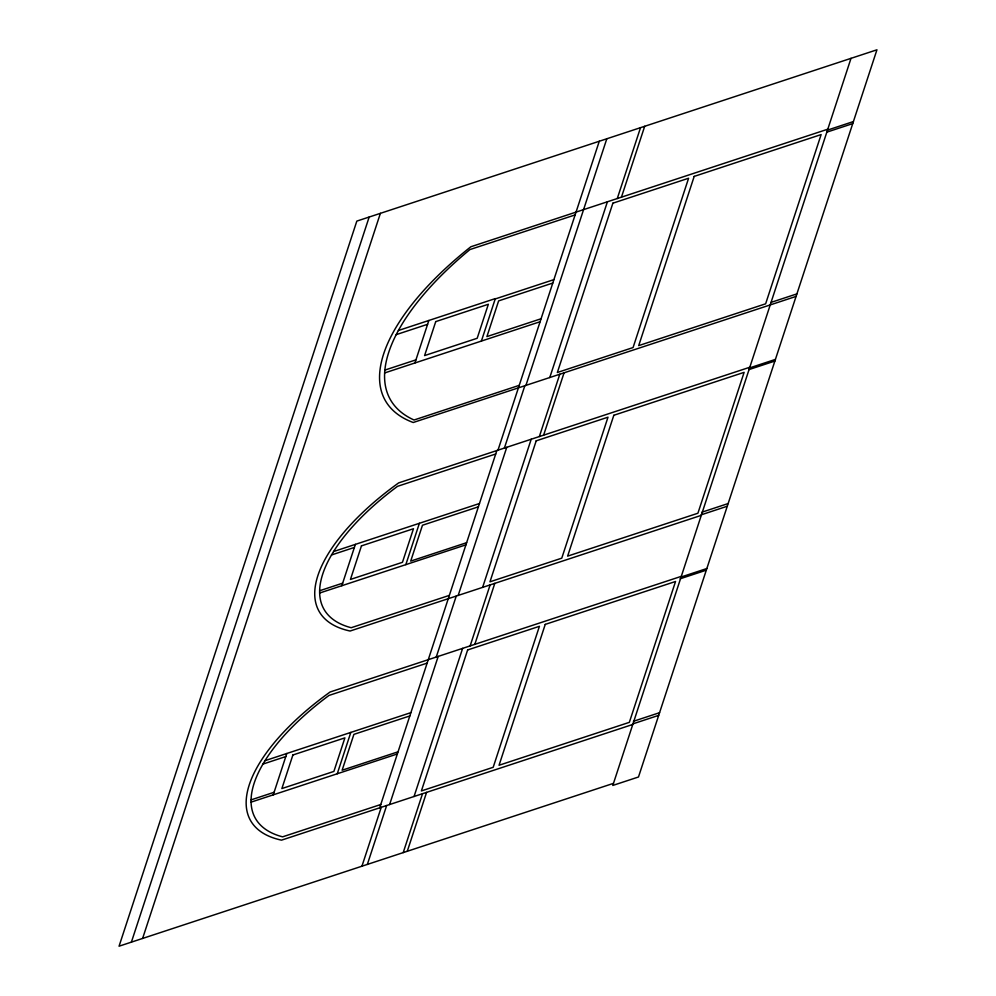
<?xml version="1.0" encoding="UTF-8"?>
<svg xmlns="http://www.w3.org/2000/svg" width="996" height="996" viewBox="0 0 996 996"><rect width="100%" height="100%" fill="white"/><g stroke="black" fill="none" stroke-linecap="round" stroke-linejoin="round"><path stroke-width="1.49" d="M613.486 783.354L119.059 946.2L356.829 221.1L876.941 49.8L638.486 776.992L612.801 785.446L851.007 58.341M131.397 942.141L369.167 217.041M142.615 938.444L380.385 213.343M273.253 794.845L286.811 753.486M341.827 585.723L355.385 544.364M414.921 362.967L428.853 320.475M337.258 773.768L350.829 732.409M405.833 564.645L419.391 523.286M481.392 341.068L495.323 298.588L398.375 330.51M379.688 807.818L496.842 450.553M497.975 450.18L599.281 141.245M361.934 866.209L381.256 807.295M367.35 864.428L386.66 805.515M504.399 448.063L524.83 385.751M436.248 657.049L456.255 596.056M525.938 385.377L606.813 138.768M389.61 804.544L438.19 656.414M458.185 595.421L506.765 447.291M549.78 377.534L607.411 201.777M414.05 796.501L462.63 648.359M482.624 587.379L531.204 439.236M470.137 645.894L490.132 584.901M539.346 436.559L559.789 374.235M617.283 198.528L640.528 127.662M403.206 852.613L422.528 793.7M474.818 644.35L494.813 583.357M621.454 197.158L644.686 126.293M407.277 851.281L426.587 792.368M543.629 435.152L564.06 372.828M827.763 129.206L470.859 246.759A227.399 97.185 -29.6 0 0 413.228 422.503L796.065 296.41M827.477 130.103L853.41 121.562M575.115 214.912L469.938 249.56A230.499 98.504 -29.6 0 0 414.05 420.001L519.227 385.352M826.805 132.157L852.738 123.616M495.199 298.962L553.9 279.627M396.196 334.644L427.595 324.298M552.78 283.051L498.623 300.892L486.92 336.598L541.065 318.757M384.867 370.089L415.942 359.855M384.655 372.94L540.093 321.733M770.966 302.423L796.9 293.882M749.49 367.35L398.674 482.886A174.748 74.675 -29.6 0 0 350.094 631.028L700.91 515.48M749.266 368.022L775.411 359.407M748.731 369.665L774.876 361.05M495.709 453.989L397.541 486.322A171.536 73.306 -29.6 0 0 351.177 627.717L449.358 595.384M333.598 551.547L479.487 503.503M331.531 554.959L354.377 547.439M478.391 506.815L422.466 525.241L410.713 561.097L466.638 542.683M319.654 590.74L342.661 583.17M319.666 593.018L465.916 544.849M702.006 512.168L728.151 503.553M701.122 514.857L727.267 506.242M680.915 576.472L330.099 692.008A174.748 74.675 -29.6 0 0 281.519 840.151L632.336 724.602M680.691 577.145L706.836 568.529M680.156 578.788L706.301 570.173M427.147 663.112L328.966 695.445A171.536 73.306 -29.6 0 0 282.603 836.839L380.783 804.507M265.023 760.67L410.912 712.626M262.956 764.081L285.802 756.562M409.817 715.937L353.904 734.363L342.138 770.219L398.064 751.806M251.079 799.863L274.087 792.293M251.092 802.141L397.342 753.972M633.431 721.291L659.576 712.688M632.547 723.98L658.692 715.365M292.886 754.993L281.88 788.558L333.884 771.427L344.89 737.862L292.886 754.993M361.461 545.87L350.455 579.435L402.459 562.304L413.465 528.739L361.461 545.87M435.738 321.608L424.595 355.584L477.196 338.267L488.339 304.278L435.738 321.608M612.876 203.184L557.362 372.492L633.07 347.554L688.597 178.247L612.876 203.184M467.634 649.952L421.395 790.936L493.194 767.293L539.421 626.31L467.634 649.952M536.197 440.83L489.97 581.813L561.769 558.171L607.996 417.187L536.197 440.83M545.248 624.392L499.058 765.252L629.348 722.349L675.537 581.49L545.248 624.392M613.822 415.27L567.633 556.129L697.91 513.226L744.112 372.355L613.822 415.27M694.2 176.392L638.71 345.612L765.638 303.805L821.127 134.584L694.2 176.392"/></g></svg>
